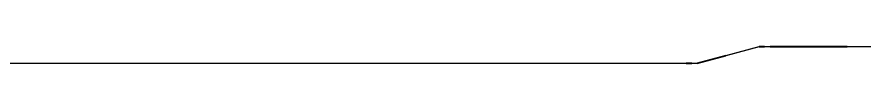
# Model space of a CAD drawing. Header units: metres. Extents: x 2 to 41.4, y 0.9 to 39.
# Drawn here: x 5.877 to 9.717, y 8.688 to 8.764 of the extents above; entities that cross this region are included whole.
import ezdxf

# ---------------------------------------------------------------- set-up
doc = ezdxf.new("R2010")
doc.units = ezdxf.units.M
doc.layers.add('BSA_MATERIAL_SECTION', color=7, linetype='Continuous')

msp = doc.modelspace()

# ---------------------------------------------------------------- linework, layer by layer
at = {"layer": 'BSA_MATERIAL_SECTION'}
for p, q in [((9.0901, 8.7237), (9.2408, 8.7641)), ((9.2408, 8.7633), (9.0901, 8.7229)), ((9.2658, 8.7641), (9.2408, 8.7641)), ((9.2408, 8.7633), (9.2658, 8.7633)), ((9.2658, 8.7641), (9.2908, 8.7641)), ((9.2908, 8.7633), (9.2658, 8.7633)), ((9.6408, 8.7641), (9.2908, 8.7641)), ((9.2908, 8.7637), (9.2908, 8.7641)), ((9.2908, 8.7637), (9.2908, 8.7641)), ((9.2908, 8.7637), (9.2908, 8.7633)), ((9.2908, 8.7637), (9.2908, 8.7633)), ((9.2908, 8.7633), (9.6408, 8.7633)), ((9.6408, 8.7641), (9.9908, 8.7641)), ((9.9908, 8.7633), (9.6408, 8.7633)), ((9.0901, 8.7237), (8.9609, 8.6891)), ((8.9609, 8.6883), (9.0901, 8.7229)), ((5.8183, 8.6891), (8.9109, 8.6891)), ((8.9109, 8.6883), (5.8183, 8.6883)), ((8.9359, 8.6891), (8.9109, 8.6891)), ((8.9109, 8.6891), (8.9109, 8.6887)), ((8.9109, 8.6887), (8.9109, 8.6891)), ((8.9109, 8.6883), (8.9109, 8.6887)), ((8.9109, 8.6887), (8.9109, 8.6883)), ((8.9109, 8.6883), (8.9359, 8.6883)), ((8.9359, 8.6891), (8.9609, 8.6891)), ((8.9609, 8.6883), (8.9359, 8.6883))]:
    msp.add_line(p, q, dxfattribs=at)

doc.saveas('drawing.dxf')
